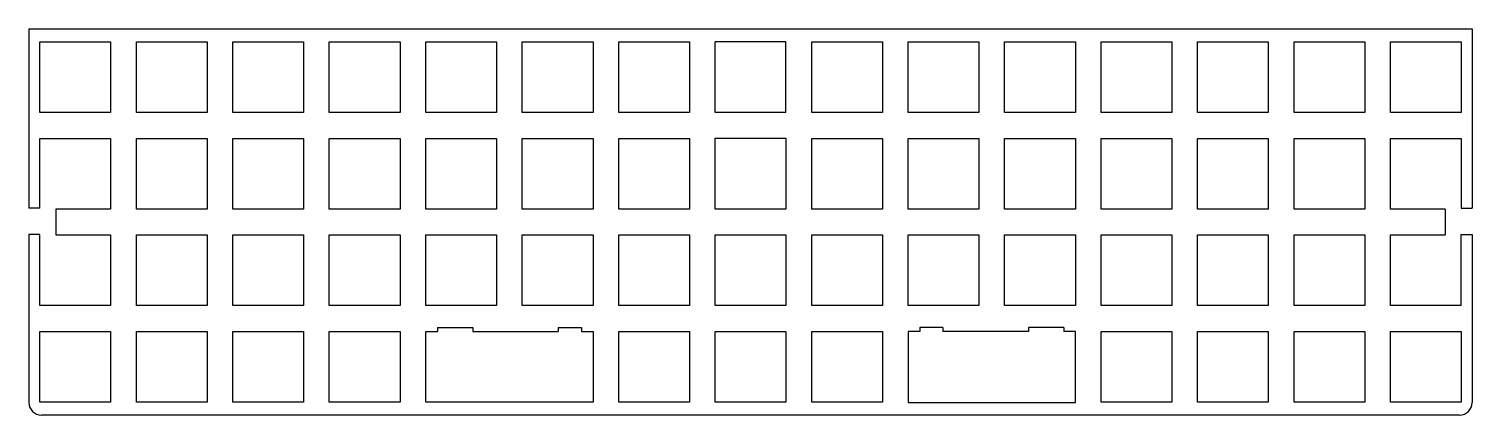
# Model space of a CAD drawing. Extents: x 65 to 350, y -189 to -113.
import ezdxf

# ---------------------------------------------------------------- set-up
doc = ezdxf.new("R2010")
doc.units = 0
doc.layers.add('BLACK', color=7, linetype='CONTINUOUS')

msp = doc.modelspace()

# ---------------------------------------------------------------- linework, layer by layer
at = {"layer": 'BLACK', "linetype": 'CONTINUOUS'}
for p, q in [((65, -113), (65, -148.4)), ((65, -113), (350, -113)), ((350, -113), (350, -148.4)), ((67.18, -129.52), (67.18, -115.55)), ((67.18, -115.55), (81.15, -115.55)), ((81.15, -115.55), (81.15, -129.52)), ((86.23, -129.52), (86.23, -115.55)), ((86.23, -115.55), (100.2, -115.55)), ((100.2, -115.55), (100.2, -129.52)), ((105.28, -129.52), (105.28, -115.55)), ((105.28, -115.55), (119.25, -115.55)), ((119.25, -115.55), (119.25, -129.52)), ((124.33, -129.52), (124.33, -115.55)), ((124.33, -115.55), (138.3, -115.55)), ((138.3, -115.55), (138.3, -129.52)), ((143.38, -129.52), (143.38, -115.55)), ((143.38, -115.55), (157.35, -115.55)), ((157.35, -115.55), (157.35, -129.52)), ((162.43, -115.55), (176.4, -115.55)), ((162.43, -129.52), (162.43, -115.55)), ((176.4, -115.55), (176.4, -129.52)), ((181.48, -115.55), (195.45, -115.55)), ((181.48, -129.52), (181.48, -115.55)), ((195.45, -115.55), (195.45, -129.52)), ((214.485, -115.55), (200.515, -115.55)), ((200.515, -129.52), (200.515, -115.55)), ((214.485, -129.52), (214.485, -115.55)), ((219.58, -115.55), (233.55, -115.55)), ((219.58, -129.52), (219.58, -115.55)), ((233.55, -115.55), (233.55, -129.52)), ((238.63, -115.55), (252.6, -115.55)), ((238.63, -129.52), (238.63, -115.55)), ((252.6, -115.55), (252.6, -129.52)), ((257.68, -115.55), (271.65, -115.55)), ((257.68, -129.52), (257.68, -115.55)), ((271.65, -115.55), (271.65, -129.52)), ((276.73, -115.55), (290.7, -115.55)), ((276.73, -129.52), (276.73, -115.55)), ((290.7, -115.55), (290.7, -129.52)), ((295.78, -129.52), (295.78, -115.55)), ((295.78, -115.55), (309.75, -115.55)), ((309.75, -115.55), (309.75, -129.52)), ((314.83, -115.55), (328.8, -115.55)), ((314.83, -129.52), (314.83, -115.55)), ((328.8, -115.55), (328.8, -129.52)), ((333.88, -129.52), (333.88, -115.55)), ((333.88, -115.55), (347.85, -115.55)), ((347.85, -115.55), (347.85, -129.52)), ((81.15, -129.52), (67.18, -129.52)), ((100.2, -129.52), (86.23, -129.52)), ((119.25, -129.52), (105.28, -129.52)), ((138.3, -129.52), (124.33, -129.52)), ((157.35, -129.52), (143.38, -129.52)), ((176.4, -129.52), (162.43, -129.52)), ((195.45, -129.52), (181.48, -129.52)), ((214.485, -129.52), (200.515, -129.52)), ((233.55, -129.52), (219.58, -129.52)), ((252.6, -129.52), (238.63, -129.52)), ((271.65, -129.52), (257.68, -129.52)), ((290.7, -129.52), (276.73, -129.52)), ((309.75, -129.52), (295.78, -129.52)), ((328.8, -129.52), (314.83, -129.52)), ((347.85, -129.52), (333.88, -129.52)), ((67.18, -148.4), (67.18, -134.6)), ((67.18, -134.6), (81.15, -134.6)), ((81.15, -134.6), (81.15, -148.57)), ((86.23, -134.6), (100.2, -134.6)), ((86.23, -148.57), (86.23, -134.6)), ((100.2, -134.6), (100.2, -148.57)), ((105.28, -148.57), (105.28, -134.6)), ((105.28, -134.6), (119.25, -134.6)), ((119.25, -134.6), (119.25, -148.57)), ((124.33, -134.6), (138.3, -134.6)), ((124.33, -148.57), (124.33, -134.6)), ((138.3, -134.6), (138.3, -148.57)), ((143.38, -148.57), (143.38, -134.6)), ((143.38, -134.6), (157.35, -134.6)), ((157.35, -134.6), (157.35, -148.57)), ((162.43, -148.57), (162.43, -134.6)), ((162.43, -134.6), (176.4, -134.6)), ((176.4, -134.6), (176.4, -148.57)), ((181.48, -148.57), (181.48, -134.6)), ((181.48, -134.6), (195.45, -134.6)), ((195.45, -134.6), (195.45, -148.57)), ((200.515, -148.56), (200.515, -134.59)), ((200.515, -134.59), (214.485, -134.59)), ((214.485, -134.59), (214.485, -148.56)), ((219.58, -148.57), (219.58, -134.6)), ((219.58, -134.6), (233.55, -134.6)), ((233.55, -134.6), (233.55, -148.57)), ((238.63, -148.57), (238.63, -134.6)), ((238.63, -134.6), (252.6, -134.6)), ((252.6, -134.6), (252.6, -148.57)), ((257.68, -134.6), (271.65, -134.6)), ((257.68, -148.57), (257.68, -134.6)), ((271.65, -134.6), (271.65, -148.57)), ((276.73, -148.57), (276.73, -134.6)), ((276.73, -134.6), (290.7, -134.6)), ((290.7, -134.6), (290.7, -148.57)), ((295.78, -134.6), (309.75, -134.6)), ((295.78, -148.57), (295.78, -134.6)), ((309.75, -134.6), (309.75, -148.57)), ((314.83, -148.57), (314.83, -134.6)), ((314.83, -134.6), (328.8, -134.6)), ((328.8, -134.6), (328.8, -148.57)), ((333.88, -134.6), (347.85, -134.6)), ((333.88, -148.57), (333.88, -134.6)), ((347.85, -134.6), (347.85, -148.4)), ((67.18, -148.4), (65, -148.4)), ((81.15, -148.57), (70.355, -148.57)), ((70.355, -148.57), (70.355, -153.65)), ((100.2, -148.57), (86.23, -148.57)), ((119.25, -148.57), (105.28, -148.57)), ((138.3, -148.57), (124.33, -148.57)), ((157.35, -148.57), (143.38, -148.57)), ((176.4, -148.57), (162.43, -148.57)), ((195.45, -148.57), (181.48, -148.57)), ((214.485, -148.56), (200.515, -148.56)), ((233.55, -148.57), (219.58, -148.57)), ((252.6, -148.57), (238.63, -148.57)), ((271.65, -148.57), (257.68, -148.57)), ((290.7, -148.57), (276.73, -148.57)), ((309.75, -148.57), (295.78, -148.57)), ((328.8, -148.57), (314.83, -148.57)), ((344.675, -148.57), (333.88, -148.57)), ((344.675, -148.57), (344.675, -153.65)), ((347.85, -148.4), (350, -148.4)), ((65, -153.6), (65, -186.72)), ((67.18, -153.6), (65, -153.6)), ((67.18, -167.62), (67.18, -153.6)), ((70.355, -153.65), (81.15, -153.65)), ((81.15, -153.65), (81.15, -167.62)), ((86.23, -167.62), (86.23, -153.65)), ((86.23, -153.65), (100.2, -153.65)), ((100.2, -153.65), (100.2, -167.62)), ((105.28, -153.65), (119.25, -153.65)), ((105.28, -167.62), (105.28, -153.65)), ((119.25, -153.65), (119.25, -167.62)), ((124.33, -167.62), (124.33, -153.65)), ((124.33, -153.65), (138.3, -153.65)), ((138.3, -153.65), (138.3, -167.62)), ((143.38, -167.62), (143.38, -153.65)), ((143.38, -153.65), (157.35, -153.65)), ((157.35, -153.65), (157.35, -167.62)), ((162.43, -167.62), (162.43, -153.65)), ((162.43, -153.65), (176.4, -153.65)), ((176.4, -153.65), (176.4, -167.62)), ((181.48, -153.65), (195.45, -153.65)), ((181.48, -167.62), (181.48, -153.65)), ((195.45, -153.65), (195.45, -167.62)), ((200.515, -167.61), (200.515, -153.64)), ((200.515, -153.64), (214.485, -153.64)), ((214.485, -153.64), (214.485, -167.61)), ((219.58, -167.62), (219.58, -153.65)), ((219.58, -153.65), (233.55, -153.65)), ((233.55, -153.65), (233.55, -167.62)), ((238.63, -167.62), (238.63, -153.65)), ((238.63, -153.65), (252.6, -153.65)), ((252.6, -153.65), (252.6, -167.62)), ((257.68, -153.65), (271.65, -153.65)), ((257.68, -167.62), (257.68, -153.65)), ((271.65, -153.65), (271.65, -167.62)), ((276.73, -167.62), (276.73, -153.65)), ((276.73, -153.65), (290.7, -153.65)), ((290.7, -153.65), (290.7, -167.62)), ((295.78, -153.65), (309.75, -153.65)), ((295.78, -167.62), (295.78, -153.65)), ((309.75, -153.65), (309.75, -167.62)), ((314.83, -153.65), (328.8, -153.65)), ((314.83, -167.62), (314.83, -153.65)), ((328.8, -153.65), (328.8, -167.62)), ((333.88, -167.62), (333.88, -153.65)), ((333.88, -153.65), (344.675, -153.65)), ((347.85, -153.6), (350, -153.6)), ((347.85, -167.62), (347.85, -153.6)), ((350, -153.6), (350, -186.72)), ((81.15, -167.62), (67.18, -167.62)), ((100.2, -167.62), (86.23, -167.62)), ((119.25, -167.62), (105.28, -167.62)), ((138.3, -167.62), (124.33, -167.62)), ((157.35, -167.62), (143.38, -167.62)), ((176.4, -167.62), (162.43, -167.62)), ((195.45, -167.62), (181.48, -167.62)), ((214.485, -167.61), (200.515, -167.61)), ((233.55, -167.62), (219.58, -167.62)), ((252.6, -167.62), (238.63, -167.62)), ((271.65, -167.62), (257.68, -167.62)), ((290.7, -167.62), (276.73, -167.62)), ((309.75, -167.62), (295.78, -167.62)), ((328.8, -167.62), (314.83, -167.62)), ((347.85, -167.62), (333.88, -167.62)), ((67.18, -172.7), (81.15, -172.7)), ((67.18, -186.67), (67.18, -172.7)), ((81.15, -172.7), (81.15, -186.67)), ((86.23, -172.7), (100.2, -172.7)), ((86.23, -186.67), (86.23, -172.7)), ((100.2, -172.7), (100.2, -186.67)), ((105.28, -186.67), (105.28, -172.7)), ((105.28, -172.7), (119.25, -172.7)), ((119.25, -172.7), (119.25, -186.67)), ((124.33, -186.67), (124.33, -172.7)), ((124.33, -172.7), (138.3, -172.7)), ((138.3, -172.7), (138.3, -186.67)), ((143.38, -172.7), (145.666, -172.7)), ((143.38, -186.67), (143.38, -172.7)), ((145.666, -171.912), (145.666, -172.7)), ((145.666, -171.912), (152.651, -171.912)), ((152.651, -171.912), (152.651, -172.7)), ((152.651, -172.7), (169.542, -172.7)), ((169.542, -171.912), (169.542, -172.7)), ((169.542, -171.912), (174.114, -171.912)), ((174.114, -171.912), (174.114, -172.7)), ((174.114, -172.7), (176.4, -172.7)), ((176.4, -172.7), (176.4, -186.67)), ((181.48, -186.67), (181.48, -172.7)), ((181.48, -172.7), (195.45, -172.7)), ((195.45, -172.7), (195.45, -186.67)), ((200.515, -186.66), (200.515, -172.69)), ((200.515, -172.69), (214.485, -172.69)), ((214.485, -172.69), (214.485, -186.66)), ((219.58, -186.67), (219.58, -172.7)), ((219.58, -172.7), (233.55, -172.7)), ((233.55, -172.7), (233.55, -186.67)), ((240.932, -172.741), (238.646, -172.741)), ((238.646, -172.741), (238.646, -186.711)), ((240.932, -171.953), (240.932, -172.741)), ((245.504, -171.953), (240.932, -171.953)), ((245.504, -171.953), (245.504, -172.741)), ((262.395, -172.741), (245.504, -172.741)), ((262.395, -171.953), (262.395, -172.741)), ((269.38, -171.953), (262.395, -171.953)), ((269.38, -171.953), (269.38, -172.741)), ((271.666, -172.741), (269.38, -172.741)), ((271.666, -186.711), (271.666, -172.741)), ((276.73, -186.67), (276.73, -172.7)), ((276.73, -172.7), (290.7, -172.7)), ((290.7, -172.7), (290.7, -186.67)), ((295.78, -186.67), (295.78, -172.7)), ((295.78, -172.7), (309.75, -172.7)), ((309.75, -172.7), (309.75, -186.67)), ((314.83, -172.7), (328.8, -172.7)), ((314.83, -186.67), (314.83, -172.7)), ((328.8, -172.7), (328.8, -186.67)), ((333.88, -172.7), (347.85, -172.7)), ((333.88, -186.67), (333.88, -172.7)), ((347.85, -172.7), (347.85, -186.67)), ((81.15, -186.67), (67.18, -186.67)), ((100.2, -186.67), (86.23, -186.67)), ((119.25, -186.67), (105.28, -186.67)), ((138.3, -186.67), (124.33, -186.67)), ((176.4, -186.67), (143.38, -186.67)), ((195.45, -186.67), (181.48, -186.67)), ((214.485, -186.66), (200.515, -186.66)), ((233.55, -186.67), (219.58, -186.67)), ((238.646, -186.711), (271.666, -186.711)), ((290.7, -186.67), (276.73, -186.67)), ((309.75, -186.67), (295.78, -186.67)), ((328.8, -186.67), (314.83, -186.67)), ((347.85, -186.67), (333.88, -186.67)), ((347.5, -189.22), (67.5, -189.22))]:
    msp.add_line(p, q, dxfattribs=at)
at = {"layer": 'BLACK'}
for centre, start, end in [((67.5, -186.72), 180, 270), ((347.5, -186.72), -90, 0)]:
    msp.add_arc(centre, 2.5, start, end, dxfattribs=at)

doc.saveas('drawing.dxf')
